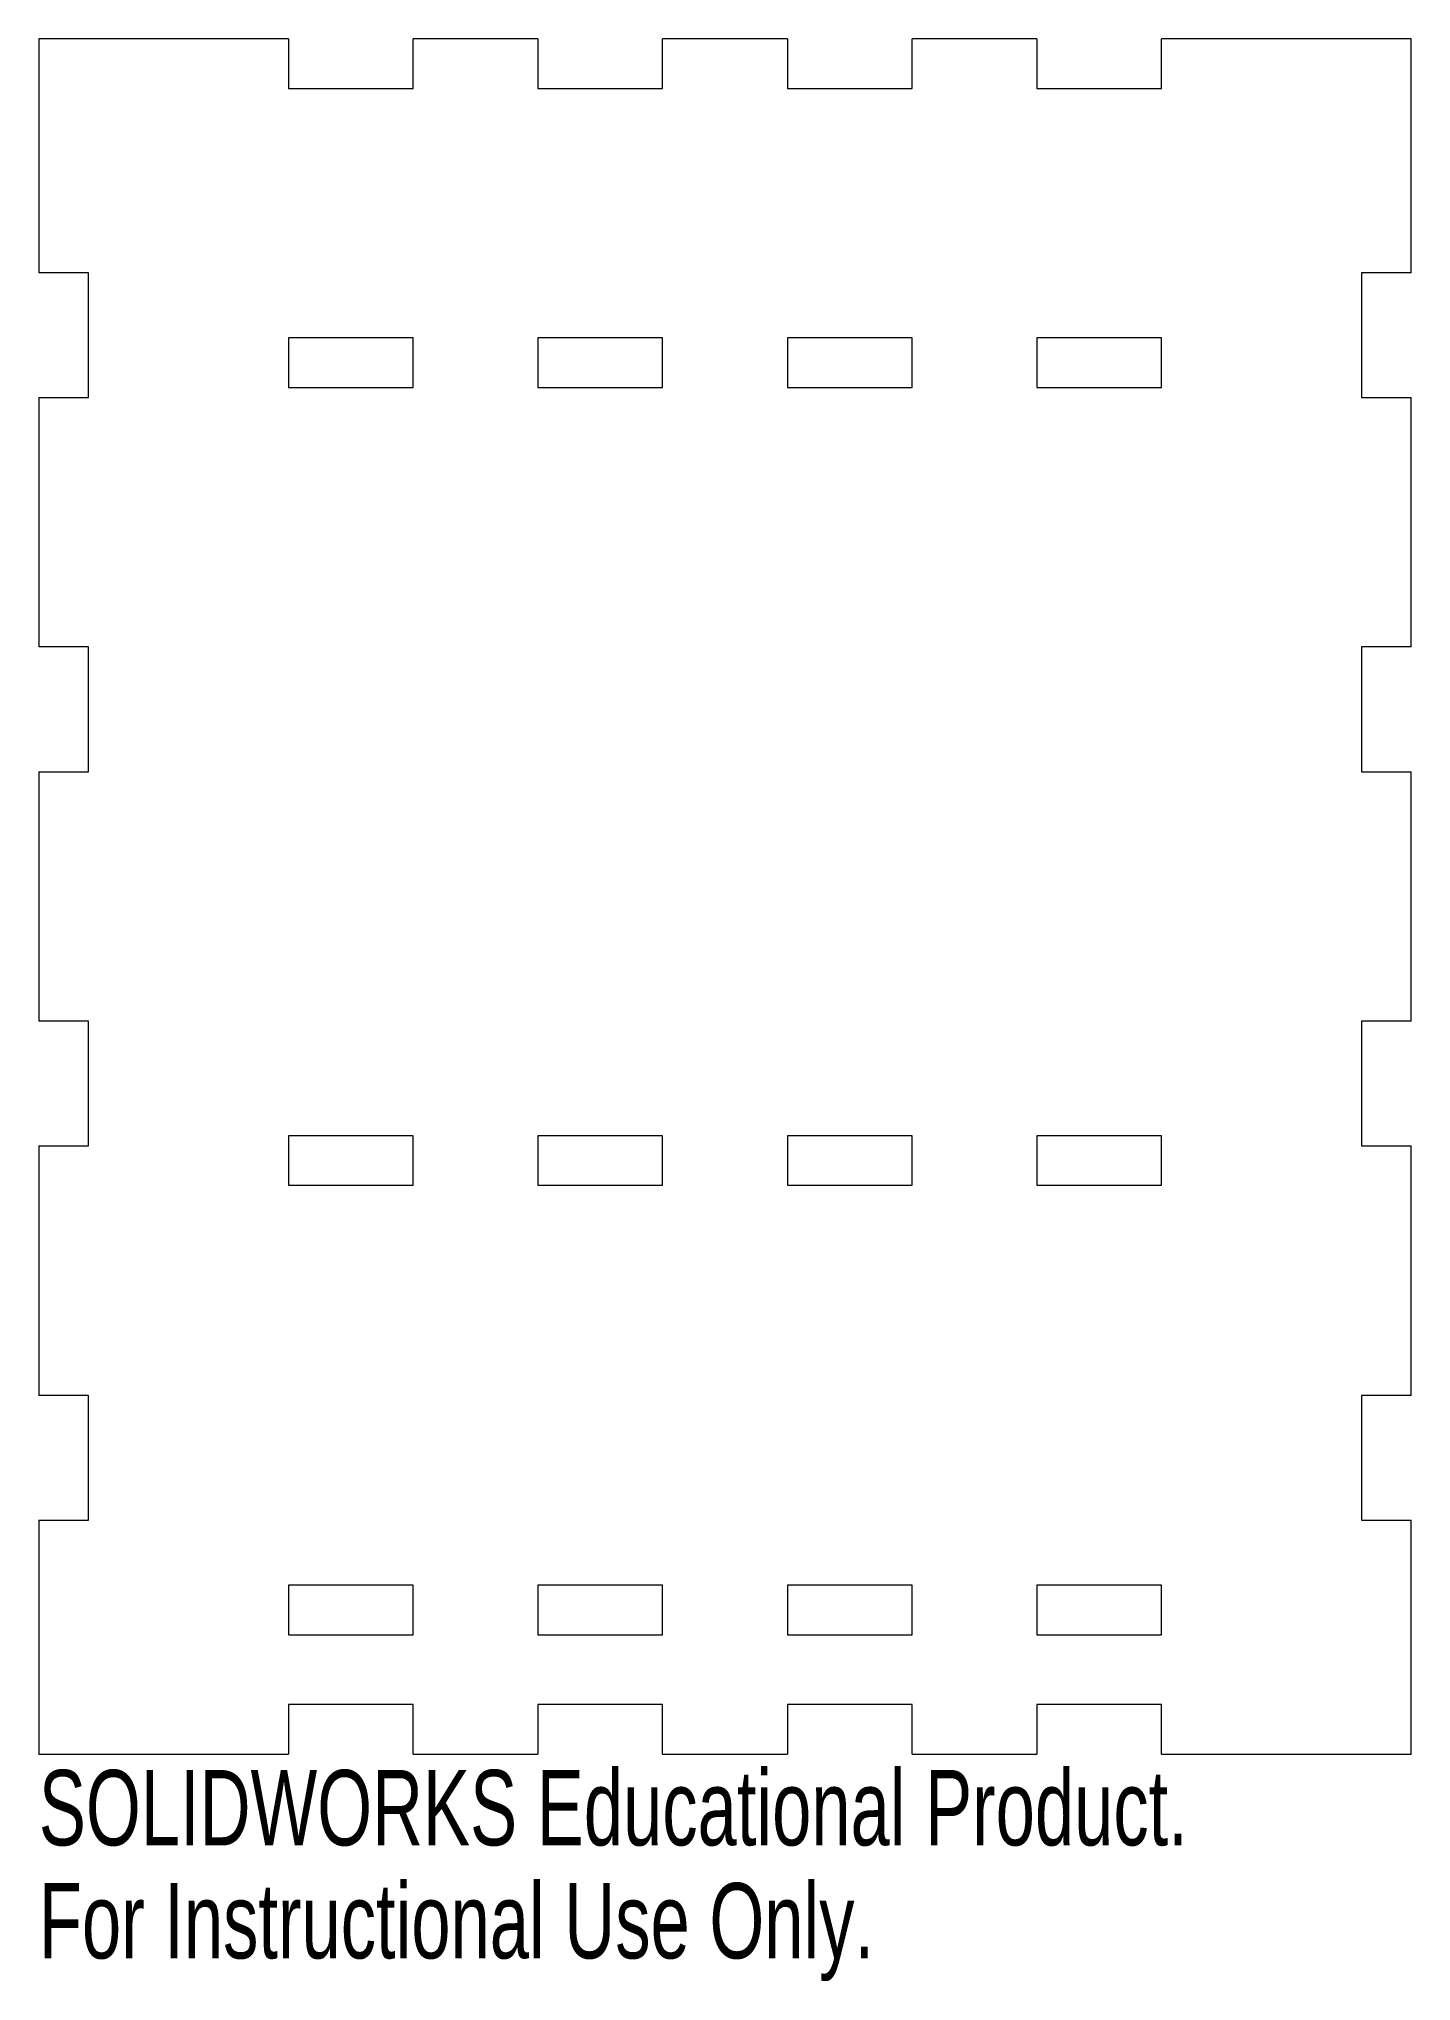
# Model space of a CAD drawing. Header units: millimetres. Extents: x 0 to 88, y -125 to 0.
import ezdxf

# ---------------------------------------------------------------- set-up
doc = ezdxf.new("R2010")
doc.units = ezdxf.units.MM
doc.styles.add('SLDTEXTSTYLE0', font='TXT', dxfattribs={"width": 0.7})

msp = doc.modelspace()

# ---------------------------------------------------------------- linework, layer by layer
at = {"color": 7, "linetype": 'Continuous', "lineweight": 15}
for p, q in [((16, 0), (0, 0)), ((0, 0), (0, -15)), ((16, 0), (16, -3.175)), ((32, 0), (24, 0)), ((24, -3.175), (24, 0)), ((32, 0), (32, -3.175)), ((48, 0), (40, 0)), ((40, -3.175), (40, 0)), ((48, 0), (48, -3.175)), ((64, 0), (56, 0)), ((56, -3.175), (56, 0)), ((64, 0), (64, -3.175)), ((88, 0), (72, 0)), ((72, -3.175), (72, 0)), ((88, -15), (88, 0)), ((16, -3.175), (24, -3.175)), ((32, -3.175), (40, -3.175)), ((48, -3.175), (56, -3.175)), ((64, -3.175), (72, -3.175)), ((3.175, -15), (0, -15)), ((3.175, -23), (3.175, -15)), ((84.825, -15), (84.825, -23)), ((88, -15), (84.825, -15)), ((24, -19.175), (16, -19.175)), ((16, -19.175), (16, -22.35)), ((24, -22.35), (24, -19.175)), ((40, -19.175), (32, -19.175)), ((32, -19.175), (32, -22.35)), ((40, -22.35), (40, -19.175)), ((48, -19.175), (48, -22.35)), ((56, -19.175), (48, -19.175)), ((56, -22.35), (56, -19.175)), ((64, -19.175), (64, -22.35)), ((72, -19.175), (64, -19.175)), ((72, -22.35), (72, -19.175)), ((16, -22.35), (24, -22.35)), ((32, -22.35), (40, -22.35)), ((48, -22.35), (56, -22.35)), ((64, -22.35), (72, -22.35)), ((0, -23), (3.175, -23)), ((0, -23), (0, -39)), ((84.825, -23), (88, -23)), ((88, -39), (88, -23)), ((3.175, -39), (0, -39)), ((3.175, -47), (3.175, -39)), ((84.825, -39), (84.825, -47)), ((88, -39), (84.825, -39)), ((0, -47), (3.175, -47)), ((0, -47), (0, -63)), ((84.825, -47), (88, -47)), ((88, -63), (88, -47)), ((3.175, -63), (0, -63)), ((3.175, -71), (3.175, -63)), ((84.825, -63), (84.825, -71)), ((88, -63), (84.825, -63)), ((0, -71), (3.175, -71)), ((0, -71), (0, -87)), ((24, -70.35), (16, -70.35)), ((16, -70.35), (16, -73.525)), ((24, -73.525), (24, -70.35)), ((40, -70.35), (32, -70.35)), ((32, -70.35), (32, -73.525)), ((40, -73.525), (40, -70.35)), ((48, -70.35), (48, -73.525)), ((56, -70.35), (48, -70.35)), ((56, -73.525), (56, -70.35)), ((64, -70.35), (64, -73.525)), ((72, -70.35), (64, -70.35)), ((72, -73.525), (72, -70.35)), ((84.825, -71), (88, -71)), ((88, -87), (88, -71)), ((16, -73.525), (24, -73.525)), ((32, -73.525), (40, -73.525)), ((48, -73.525), (56, -73.525)), ((64, -73.525), (72, -73.525)), ((3.175, -87), (0, -87)), ((3.175, -95), (3.175, -87)), ((84.825, -87), (84.825, -95)), ((88, -87), (84.825, -87)), ((0, -95), (3.175, -95)), ((0, -95), (0, -110)), ((84.825, -95), (88, -95)), ((88, -110), (88, -95)), ((24, -99.175), (16, -99.175)), ((16, -99.175), (16, -102.35)), ((24, -102.35), (24, -99.175)), ((40, -99.175), (32, -99.175)), ((32, -99.175), (32, -102.35)), ((40, -102.35), (40, -99.175)), ((48, -99.175), (48, -102.35)), ((56, -99.175), (48, -99.175)), ((56, -102.35), (56, -99.175)), ((64, -99.175), (64, -102.35)), ((72, -99.175), (64, -99.175)), ((72, -102.35), (72, -99.175)), ((16, -102.35), (24, -102.35)), ((32, -102.35), (40, -102.35)), ((48, -102.35), (56, -102.35)), ((64, -102.35), (72, -102.35)), ((16, -106.825), (16, -110)), ((24, -106.825), (16, -106.825)), ((24, -110), (24, -106.825)), ((32, -106.825), (32, -110)), ((40, -106.825), (32, -106.825)), ((40, -110), (40, -106.825)), ((48, -106.825), (48, -110)), ((56, -106.825), (48, -106.825)), ((56, -110), (56, -106.825)), ((64, -106.825), (64, -110)), ((72, -106.825), (64, -106.825)), ((72, -110), (72, -106.825)), ((0, -110), (16, -110)), ((24, -110), (32, -110)), ((40, -110), (48, -110)), ((56, -110), (64, -110)), ((72, -110), (88, -110))]:
    msp.add_line(p, q, dxfattribs=at)

# ---------------------------------------------------------------- texts
at = {"color": 7, "linetype": 'Continuous', "char_height": 4.83362, "attachment_point": 1, "style": 'SLDTEXTSTYLE0'}
for s, insert in [('SOLIDWORKS Educational Product.', (0, -111.02)), ('For Instructional Use Only.', (0, -118.27))]:
    msp.add_mtext(s, dxfattribs=dict(at, insert=insert))

doc.saveas('drawing.dxf')
